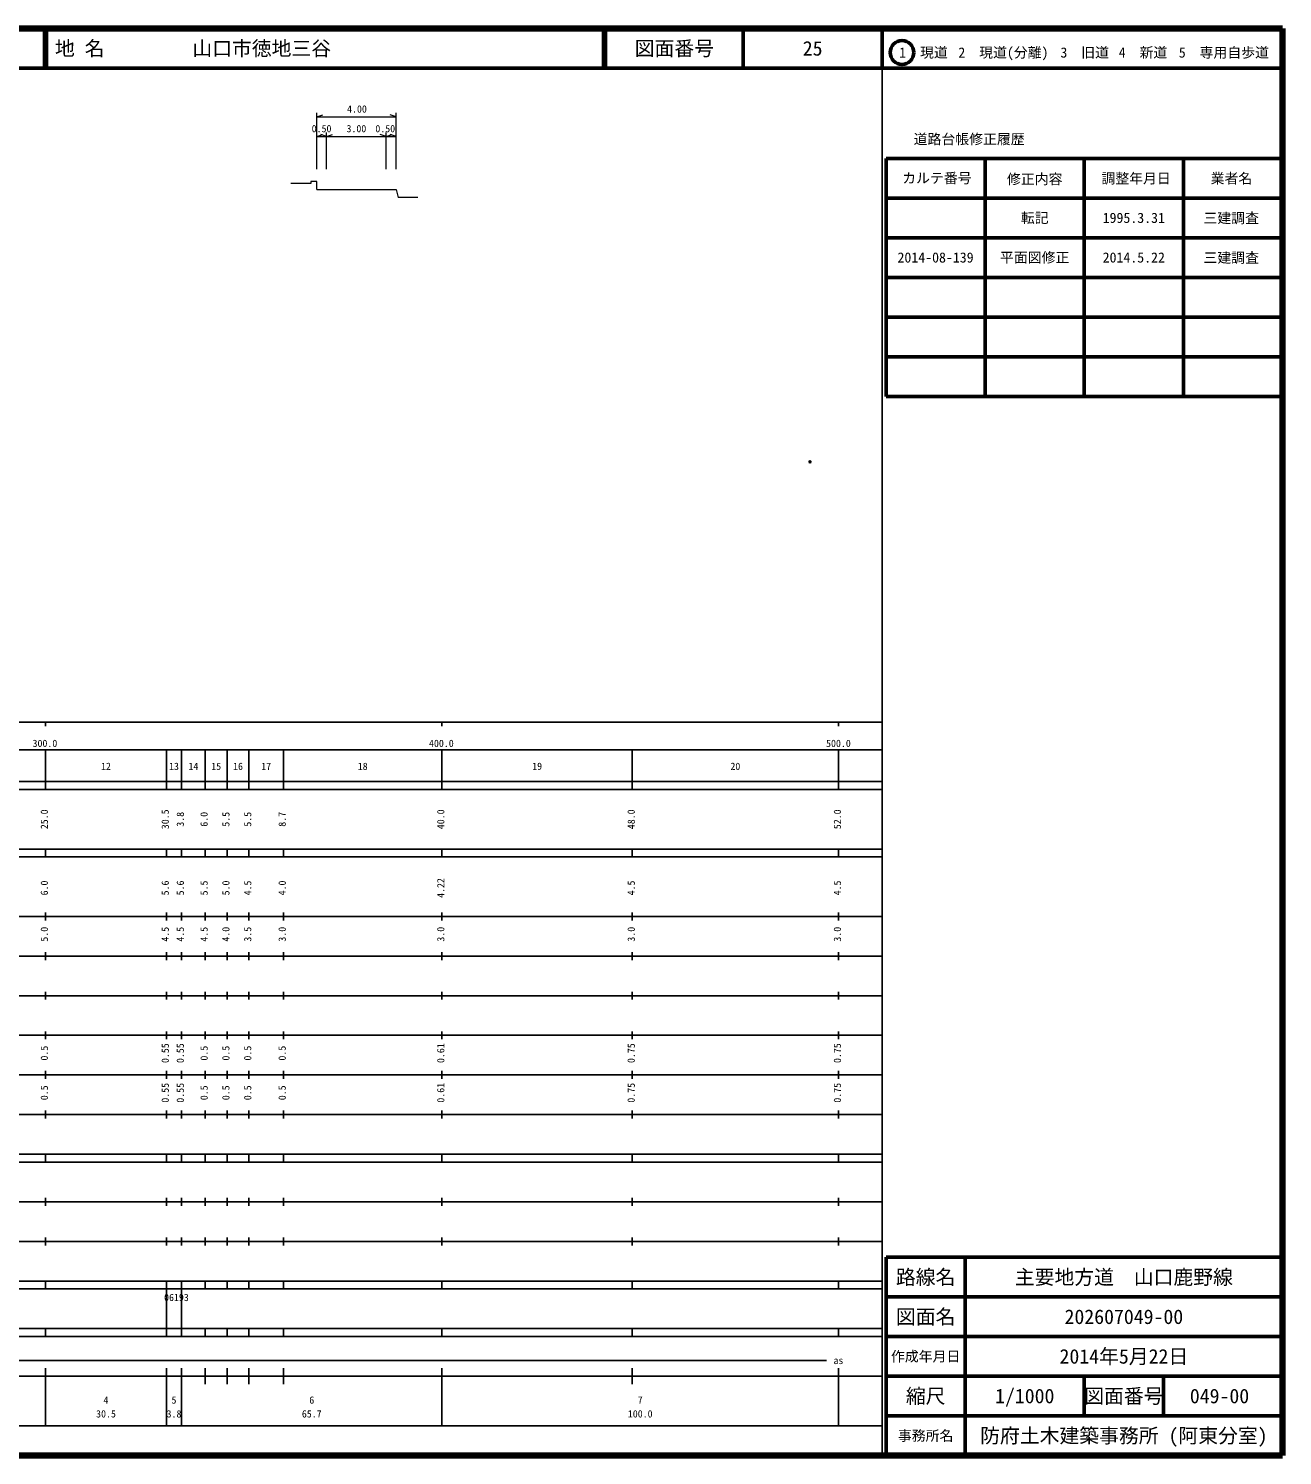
# Model space of a CAD drawing. Units: millimetres on the paper, with parts at other scales. Extents: x 40 to 680, y 20 to 380.
# Drawn here: x 363.7 to 680, y 20 to 380 of the extents above; entities that cross this region are included whole.
import ezdxf
from ezdxf.enums import TextEntityAlignment as Align

# ---------------------------------------------------------------- set-up
doc = ezdxf.new("R2010")
doc.units = ezdxf.units.MM
doc.header["$PDMODE"] = 32
doc.header["$PDSIZE"] = 0.5
for name, color, linetype, lineweight in [('M-BGD', 7, 'Continuous', 13), ('M-TTL', 2, 'Continuous', 140), ('M-TTL-BAND', 7, 'Continuous', 25), ('M-TTL-FRAM', 2, 'Continuous', 50), ('M-TTL-LINE', 7, 'Continuous', 50)]:
    doc.layers.add(name, color=color, linetype=linetype, lineweight=lineweight)
doc.layers.add('M-OTRS', color=6, linetype='Continuous')
doc.layers.add('M-TTL-TXT', color=7, linetype='Continuous')
doc.styles.add('ＭＳ ゴシック', font='')
doc.styles.get('ＭＳ ゴシック').set_extended_font_data('MS Gothic')

msp = doc.modelspace()

# ---------------------------------------------------------------- linework, layer by layer
at = {"layer": 'M-BGD'}
for p, q in [((436.408, 344.52), (436.408, 358.739)), ((436.408, 357.739), (437.908, 358.239)), ((436.408, 357.739), (456.408, 357.739)), ((456.408, 357.739), (454.908, 358.239)), ((456.408, 344.52), (456.408, 358.739)), ((436.408, 344.52), (436.408, 353.787)), ((436.408, 352.787), (437.908, 353.287)), ((438.908, 352.787), (437.408, 353.287)), ((438.908, 344.52), (438.908, 353.787)), ((438.908, 352.787), (440.408, 353.287)), ((453.908, 352.787), (452.408, 353.287)), ((453.908, 344.52), (453.908, 353.787)), ((453.908, 352.787), (455.408, 353.287)), ((456.408, 352.787), (454.908, 353.287)), ((456.408, 344.52), (456.408, 353.787)), ((436.408, 352.787), (438.908, 352.787)), ((438.908, 352.787), (453.908, 352.787)), ((453.908, 352.787), (456.408, 352.787)), ((434.908, 340.892), (429.908, 340.892)), ((436.408, 341.392), (434.908, 341.392)), ((434.908, 341.392), (434.908, 340.892)), ((436.408, 339.392), (436.408, 341.392)), ((436.408, 339.392), (438.908, 339.392)), ((438.908, 339.392), (453.908, 339.392)), ((453.908, 339.392), (456.408, 339.392)), ((456.408, 339.392), (456.908, 337.392)), ((461.908, 337.392), (456.908, 337.392))]:
    msp.add_line(p, q, dxfattribs=at)
at = {"layer": 'M-OTRS'}
msp.add_point((560.827, 270.705), dxfattribs=at)
at = {"layer": 'M-TTL'}
for p, q in [((680, 380), (40, 380)), ((680, 20), (680, 380)), ((40, 20), (680, 20))]:
    msp.add_line(p, q, dxfattribs=at)
at = {"layer": 'M-TTL-BAND'}
for p, q in [((579, 20), (579, 370)), ((40, 205), (579, 205)), ((368, 205), (368, 204)), ((468, 205), (468, 204)), ((568, 205), (568, 204)), ((68, 198), (579, 198)), ((368, 188), (368, 198)), ((398.5, 188), (398.5, 198)), ((402.3, 188), (402.3, 198)), ((408.3, 188), (408.3, 198)), ((413.8, 188), (413.8, 198)), ((419.3, 188), (419.3, 198)), ((428, 188), (428, 198)), ((468, 188), (468, 198)), ((516, 188), (516, 198)), ((568, 188), (568, 198)), ((40, 190), (579, 190)), ((40, 188), (579, 188)), ((40, 173), (579, 173)), ((368, 171), (368, 173)), ((398.5, 171), (398.5, 173)), ((402.3, 171), (402.3, 173)), ((408.3, 171), (408.3, 173)), ((413.8, 171), (413.8, 173)), ((419.3, 171), (419.3, 173)), ((428, 171), (428, 173)), ((468, 171), (468, 173)), ((516, 171), (516, 173)), ((568, 171), (568, 173)), ((40, 171), (579, 171)), ((40, 156), (579, 156)), ((368, 155), (368, 157)), ((398.5, 155), (398.5, 157)), ((402.3, 155), (402.3, 157)), ((408.3, 155), (408.3, 157)), ((413.8, 155), (413.8, 157)), ((419.3, 155), (419.3, 157)), ((428, 155), (428, 157)), ((468, 155), (468, 157)), ((516, 155), (516, 157)), ((568, 155), (568, 157)), ((46, 146), (579, 146)), ((368, 145), (368, 147)), ((398.5, 145), (398.5, 147)), ((402.3, 145), (402.3, 147)), ((408.3, 145), (408.3, 147)), ((413.8, 145), (413.8, 147)), ((419.3, 145), (419.3, 147)), ((428, 145), (428, 147)), ((468, 145), (468, 147)), ((516, 145), (516, 147)), ((568, 145), (568, 147)), ((368, 135), (368, 137)), ((398.5, 135), (398.5, 137)), ((402.3, 135), (402.3, 137)), ((408.3, 135), (408.3, 137)), ((413.8, 135), (413.8, 137)), ((419.3, 135), (419.3, 137)), ((428, 135), (428, 137)), ((468, 135), (468, 137)), ((516, 135), (516, 137)), ((568, 135), (568, 137)), ((52, 136), (579, 136)), ((46, 126), (579, 126)), ((368, 125), (368, 127)), ((398.5, 125), (398.5, 127)), ((402.3, 125), (402.3, 127)), ((408.3, 125), (408.3, 127)), ((413.8, 125), (413.8, 127)), ((419.3, 125), (419.3, 127)), ((428, 125), (428, 127)), ((468, 125), (468, 127)), ((516, 125), (516, 127)), ((568, 125), (568, 127)), ((52, 116), (579, 116)), ((368, 115), (368, 117)), ((398.5, 115), (398.5, 117)), ((402.3, 115), (402.3, 117)), ((408.3, 115), (408.3, 117)), ((413.8, 115), (413.8, 117)), ((419.3, 115), (419.3, 117)), ((428, 115), (428, 117)), ((468, 115), (468, 117)), ((516, 115), (516, 117)), ((568, 115), (568, 117)), ((46, 106), (579, 106)), ((368, 105), (368, 107)), ((398.5, 105), (398.5, 107)), ((402.3, 105), (402.3, 107)), ((408.3, 105), (408.3, 107)), ((413.8, 105), (413.8, 107)), ((419.3, 105), (419.3, 107)), ((428, 105), (428, 107)), ((468, 105), (468, 107)), ((516, 105), (516, 107)), ((568, 105), (568, 107)), ((40, 96), (579, 96)), ((40, 94), (579, 94)), ((368, 94), (368, 96)), ((398.5, 94), (398.5, 96)), ((402.3, 94), (402.3, 96)), ((408.3, 94), (408.3, 96)), ((413.8, 94), (413.8, 96)), ((419.3, 94), (419.3, 96)), ((428, 94), (428, 96)), ((468, 94), (468, 96)), ((516, 94), (516, 96)), ((568, 94), (568, 96)), ((49, 84), (579, 84)), ((368, 83), (368, 85)), ((398.5, 83), (398.5, 85)), ((402.3, 83), (402.3, 85)), ((408.3, 83), (408.3, 85)), ((413.8, 83), (413.8, 85)), ((419.3, 83), (419.3, 85)), ((428, 83), (428, 85)), ((468, 83), (468, 85)), ((516, 83), (516, 85)), ((568, 83), (568, 85)), ((40, 74), (579, 74)), ((368, 73), (368, 75)), ((398.5, 73), (398.5, 75)), ((402.3, 73), (402.3, 75)), ((408.3, 73), (408.3, 75)), ((413.8, 73), (413.8, 75)), ((419.3, 73), (419.3, 75)), ((428, 73), (428, 75)), ((468, 73), (468, 75)), ((516, 73), (516, 75)), ((568, 73), (568, 75)), ((40, 64), (579, 64)), ((40, 62), (579, 62)), ((368, 62), (368, 64)), ((398.5, 62), (398.5, 64)), ((398.5, 52), (398.5, 62)), ((402.3, 62), (402.3, 64)), ((402.3, 52), (402.3, 62)), ((408.3, 62), (408.3, 64)), ((413.8, 62), (413.8, 64)), ((419.3, 62), (419.3, 64)), ((428, 62), (428, 64)), ((468, 62), (468, 64)), ((516, 62), (516, 64)), ((568, 62), (568, 64)), ((40, 52), (579, 52)), ((368, 50), (368, 52)), ((398.5, 50), (398.5, 52)), ((402.3, 50), (402.3, 52)), ((408.3, 50), (408.3, 52)), ((413.8, 50), (413.8, 52)), ((419.3, 50), (419.3, 52)), ((428, 50), (428, 52)), ((468, 50), (468, 52)), ((516, 50), (516, 52)), ((568, 50), (568, 52)), ((40, 50), (579, 50)), ((71, 44), (565, 44)), ((40, 40), (579, 40)), ((368, 27.5), (368, 42)), ((398.5, 27.5), (398.5, 42)), ((402.3, 27.5), (402.3, 42)), ((408.3, 38), (408.3, 42)), ((413.8, 38), (413.8, 42)), ((419.3, 38), (419.3, 42)), ((428, 38), (428, 42)), ((468, 27.5), (468, 42)), ((516, 38), (516, 42)), ((568, 27.5), (568, 42)), ((68, 27.5), (579, 27.5))]:
    msp.add_line(p, q, dxfattribs=at)
at = {"layer": 'M-TTL-FRAM'}
for p, q in [((580, 347.197), (580, 287.197)), ((580, 347.197), (680, 347.197)), ((580, 287.197), (680, 287.197)), ((680, 70), (580, 70)), ((580, 70), (580, 20))]:
    msp.add_line(p, q, dxfattribs=at)
at = {"layer": 'M-TTL-LINE'}
for p, q in [((367.75, 380), (367.75, 370)), ((368.25, 380), (368.25, 370)), ((508.747, 380), (508.747, 370)), ((509.247, 380), (509.247, 370)), ((543.997, 380), (543.997, 370)), ((579, 380), (579, 370)), ((40, 370), (680, 370)), ((605, 347.197), (605, 287.197)), ((630, 347.197), (630, 287.197)), ((655, 347.197), (655, 287.197)), ((580, 337.197), (680, 337.197)), ((580, 327.197), (680, 327.197)), ((580, 317.197), (680, 317.197)), ((580, 307.197), (680, 307.197)), ((580, 297.197), (680, 297.197)), ((600, 70), (600, 20)), ((680, 60), (580, 60)), ((680, 50), (580, 50)), ((680, 40), (580, 40)), ((630, 40), (630, 30)), ((650, 40), (650, 30)), ((680, 30), (580, 30))]:
    msp.add_line(p, q, dxfattribs=at)
msp.add_circle((584.031, 373.958), 3, dxfattribs=at)

# ---------------------------------------------------------------- texts
at = {"layer": 'M-BGD', "style": 'ＭＳ ゴシック'}
for s, p in [('4.00', (446.554, 358.239)), ('0.50', (437.623, 353.287)), ('3.00', (446.408, 353.287)), ('0.50', (453.686, 353.287))]:
    msp.add_text(s, height=1.833, dxfattribs=at).set_placement(p, align=Align.BOTTOM_CENTER)
at = {"layer": 'M-TTL-BAND', "style": 'ＭＳ ゴシック'}
for s, p in [('300.0', (367.844, 198.195)), ('400.0', (467.844, 198.195)), ('500.0', (568, 198.195)), ('12', (383.25, 192.405)), ('13', (400.4, 192.405)), ('14', (405.3, 192.405)), ('15', (411.05, 192.405)), ('16', (416.55, 192.405)), ('17', (423.65, 192.405)), ('18', (448, 192.405)), ('19', (492, 192.405)), ('20', (542, 192.405)), ('as', (568, 42.5)), ('4', (383.25, 32.523)), ('5', (400.4, 32.523)), ('6', (435.15, 32.523)), ('7', (518, 32.523)), ('30.5', (383.25, 29.033)), ('3.8', (400.4, 29.033)), ('65.7', (435.15, 29.033)), ('100.0', (518, 29.033))]:
    msp.add_text(s, height=1.833, dxfattribs=at).set_placement(p, align=Align.BOTTOM_CENTER)
for s, p in [('25.0', (369.145, 180.5)), ('30.5', (399.645, 180.5)), ('3.8', (403.445, 180.5)), ('6.0', (409.445, 180.5)), ('5.5', (414.945, 180.5)), ('5.5', (420.445, 180.5)), ('8.7', (429.145, 180.5)), ('40.0', (469.145, 180.5)), ('48.0', (517.186, 180.5)), ('52.0', (569.186, 180.5)), ('6.0', (369.145, 163.174)), ('5.6', (399.645, 163.174)), ('5.6', (403.445, 163.174)), ('5.5', (409.445, 163.174)), ('5.0', (414.945, 163.174)), ('4.5', (420.445, 163.174)), ('4.0', (429.145, 163.174)), ('4.22', (469.145, 163.174)), ('4.5', (517.186, 163.174)), ('4.5', (569.186, 163.174)), ('5.0', (369.145, 151.5)), ('4.5', (399.645, 151.5)), ('4.5', (403.445, 151.5)), ('4.5', (409.445, 151.5)), ('4.0', (414.945, 151.5)), ('3.5', (420.445, 151.5)), ('3.0', (429.145, 151.5)), ('3.0', (469.145, 151.5)), ('3.0', (517.186, 151.5)), ('3.0', (569.186, 151.5)), ('0.5', (369.145, 121.5)), ('0.55', (399.645, 121.5)), ('0.55', (403.445, 121.5)), ('0.5', (409.445, 121.5)), ('0.5', (414.945, 121.5)), ('0.5', (420.445, 121.5)), ('0.5', (429.145, 121.5)), ('0.61', (469.145, 121.5)), ('0.75', (517.186, 121.5)), ('0.75', (569.186, 121.5)), ('0.5', (369.145, 111.5)), ('0.55', (399.645, 111.5)), ('0.55', (403.445, 111.5)), ('0.5', (409.445, 111.5)), ('0.5', (414.945, 111.5)), ('0.5', (420.445, 111.5)), ('0.5', (429.145, 111.5)), ('0.61', (469.145, 111.5)), ('0.75', (517.186, 111.5)), ('0.75', (569.186, 111.5))]:
    msp.add_text(s, height=1.833, rotation=90, dxfattribs=at).set_placement(p, align=Align.BOTTOM_CENTER)
msp.add_text('06193', height=1.833, dxfattribs=at).set_placement((397.9, 58.405), align=Align.BOTTOM_LEFT)
at = {"layer": 'M-TTL-TXT', "style": 'ＭＳ ゴシック'}
for s, p in [('地 名', (370.38, 375)), ('山口市徳地三谷', (405.024, 375))]:
    msp.add_text(s, height=3.666, dxfattribs=at).set_placement(p, align=Align.MIDDLE_LEFT)
for s, height, p in [('図面番号', 3.666, (526.622, 375)), ('25', 3.666, (561.497, 375)), ('1\u3000現道', 2.566, (589.448, 373.958)), ('2\u3000現道(分離)', 2.566, (609.619, 373.958)), ('3\u3000旧道', 2.566, (630.121, 373.958)), ('4\u3000新道', 2.566, (644.824, 373.958)), ('5\u3000専用自歩道', 2.566, (665.228, 373.958)), ('道路台帳修正履歴', 2.566, (600.968, 352.113)), ('カルテ番号', 2.566, (592.839, 342.277)), ('修正内容', 2.566, (617.509, 342.023)), ('調整年月日', 2.566, (643.089, 342.197)), ('業者名', 2.566, (667.134, 342.197)), ('転記', 2.566, (617.5, 332.245)), ('1995.3.31', 2.566, (642.5, 332.245)), ('三建調査', 2.566, (667.077, 332.189)), ('2014-08-139', 2.566, (592.5, 322.245)), ('平面図修正', 2.566, (617.5, 322.245)), ('2014.5.22', 2.566, (642.5, 322.245)), ('三建調査', 2.566, (667.077, 322.189)), ('路線名', 3.666, (590, 65)), ('路線名', 3.666, (590, 65)), ('主要地方道\u3000山口鹿野線', 3.666, (640, 65)), ('図面名', 3.666, (590, 55)), ('図面名', 3.666, (590, 55)), ('202607049-00', 3.666, (640, 55)), ('2014年5月22日', 3.666, (640, 45)), ('作成年月日', 2.566, (590, 45)), ('作成年月日', 2.566, (590, 45)), ('縮尺', 3.666, (590, 35)), ('縮尺', 3.666, (590, 35)), ('1/1000', 3.666, (615, 35)), ('図面番号', 3.666, (640, 35)), ('図面番号', 3.666, (640, 35)), ('049-00', 3.666, (664.125, 35)), ('事務所名', 2.566, (590, 25)), ('事務所名', 2.566, (590, 25)), ('防府土木建築事務所 (阿東分室)', 3.666, (640, 25))]:
    msp.add_text(s, height=height, dxfattribs=at).set_placement(p, align=Align.MIDDLE_CENTER)

doc.saveas('drawing.dxf')
